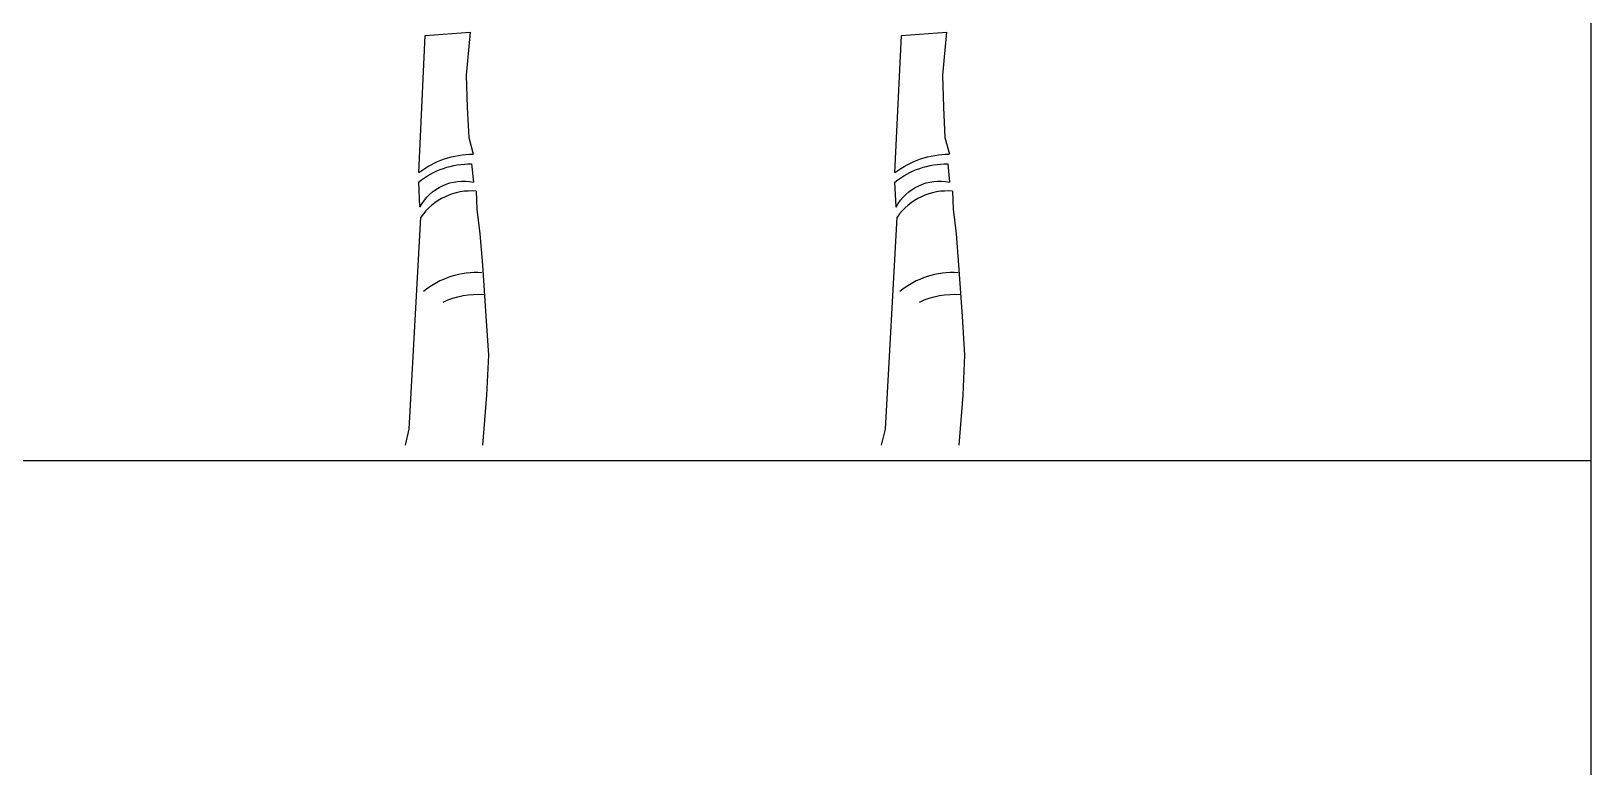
# Model space of a CAD drawing. Header units: millimetres. Extents: x 1515.2 to 1579.7, y 986.4 to 1013.2.
# Drawn here: x 1574.08 to 1579.11, y 1003.57 to 1005.97 of the extents above; entities that cross this region are included whole.
import ezdxf

# ---------------------------------------------------------------- set-up
doc = ezdxf.new("R2010")
doc.units = ezdxf.units.MM
doc.layers.add('Limites', color=7, linetype='Continuous')

# ---------------------------------------------------------------- blocks, each defined once
blk = doc.blocks.new('E13')
at = {"color": 45, "true_color": 0xba8d4a}
for p, q in [((1.2566, 16.9899), (1.2718, 17.312)), ((1.2718, 17.312), (1.3777, 17.3198)), ((1.3777, 17.3198), (1.368, 17.2182)), ((1.368, 17.2182), (1.3706, 17.1423)), ((1.3706, 17.1423), (1.3739, 17.0719)), ((1.3739, 17.0719), (1.3842, 17.0332)), ((1.3916, 16.9463), (1.3932, 16.9037)), ((1.2344, 16.3879), (1.2619, 16.8853)), ((1.3932, 16.9037), (1.4002, 16.8463)), ((1.4002, 16.8463), (1.4059, 16.7727)), ((1.4059, 16.7727), (1.4141, 16.6527)), ((1.4141, 16.6527), (1.4201, 16.5613)), ((1.4201, 16.5613), (1.4159, 16.4677)), ((1.4159, 16.4677), (1.4064, 16.35))]:
    blk.add_line(p, q, dxfattribs=at)
at = {"color": 47, "true_color": 0x8d6a35}
for p, q in [((1.3805, 17.0103), (1.3848, 16.9675)), ((1.2596, 16.9092), (1.2565, 16.9674)), ((1.2252, 16.35), (1.2344, 16.3879))]:
    blk.add_line(p, q, dxfattribs=at)
at = {"color": 45, "true_color": 0xba8d4a, "extrusion": (0, 0, -1)}
blk.add_ellipse((1.3857, 16.8191), major_axis=(0.169, 0.1315), ratio=1, start_param=-1.556919, end_param=-0.916997, dxfattribs=at)
at = {"color": 47, "true_color": 0x8d6a35, "extrusion": (0, 0, -1)}
for centre, major_axis, start_param, end_param in [((1.3775, 16.8182), (-0.118, 0.1517), 6.262862, 6.95973), ((1.3611, 16.8548), (0.0909, 0.0707), 4.294084, 5.580261), ((1.3968, 16.5093), (0.1541, 0.1198), 4.934791, 5.439497)]:
    blk.add_ellipse(centre, major_axis=major_axis, ratio=1, start_param=start_param, end_param=end_param, dxfattribs=at)
at = {"color": 45, "true_color": 0xba8d4a}
blk.add_ellipse((1.3794, 16.8037), major_axis=(-0.0879, 0.113), ratio=1, start_param=5.536991, end_param=6.586303, dxfattribs=at)
at = {"color": 47, "true_color": 0x8d6a35}
blk.add_ellipse((1.3918, 16.56), major_axis=(-0.1198, 0.1541), ratio=1, start_param=5.556078, end_param=6.31117, dxfattribs=at)

msp = doc.modelspace()

# ---------------------------------------------------------------- linework, layer by layer
at = {"layer": 'Limites'}
for p, q in [((1579.1101, 1012.7512), (1579.1101, 1003.5694)), ((1556.8083, 1004.5833), (1579.1101, 1004.5833))]:
    msp.add_line(p, q, dxfattribs=at)

# ---------------------------------------------------------------- block references
at = {"color": 45, "true_color": 0xba8d4a, "xscale": 1.37477329816057, "yscale": 1.37477329816057, "zscale": 1.37477329816057}
for p in [(1573.6017, 982.1551), (1575.138, 982.1551)]:
    msp.add_blockref('E13', p, dxfattribs=at)

doc.saveas('drawing.dxf')
